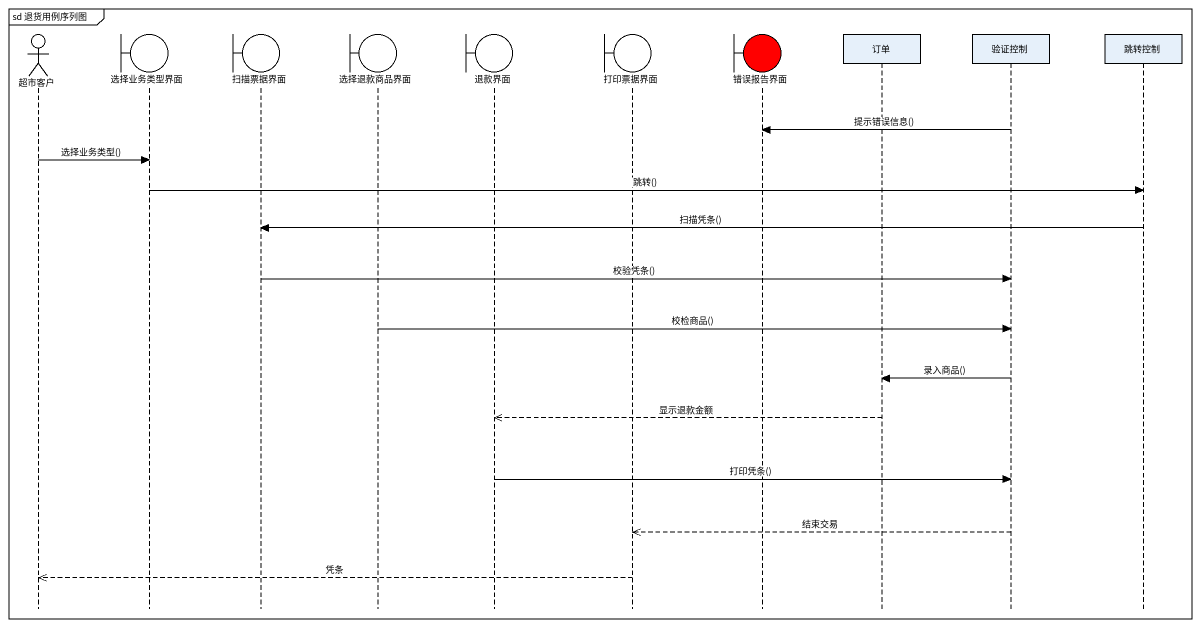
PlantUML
@startuml
mainframe sd 退货用例序列图
hide footbox
actor 超市客户
boundary 选择业务类型界面
boundary 扫描票据界面
boundary 选择退款商品界面
boundary 退款界面
boundary 打印票据界面
boundary 错误报告界面 #FF0000
participant 订单
participant 验证控制
participant 跳转控制

验证控制 -> 错误报告界面 : 提示错误信息()
超市客户 -> 选择业务类型界面 : 选择业务类型()
选择业务类型界面 -> 跳转控制 : 跳转()
跳转控制 -> 扫描票据界面 : 扫描凭条()
扫描票据界面 -> 验证控制 : 校验凭条()
选择退款商品界面 -> 验证控制 : 校检商品()
验证控制 -> 订单 : 录入商品()
订单 -->> 退款界面 : 显示退款金额
退款界面 -> 验证控制 : 打印凭条()
验证控制 -->> 打印票据界面 : 结束交易
打印票据界面 -->> 超市客户 : 凭条
@enduml
